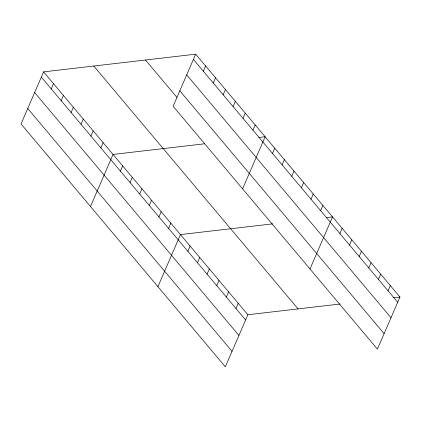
<?xml version="1.0" encoding="UTF-8"?>
<svg xmlns="http://www.w3.org/2000/svg" width="421" height="421" viewBox="0 0 421 421"><rect width="100%" height="100%" fill="white"/><g stroke="black" fill="none" stroke-linecap="round" stroke-linejoin="round"><path stroke-width="0.63" d="M195.665 54.172L173.126 106.26L377.411 349.13L399.95 297.047L195.665 54.172L43.589 71.87L21.05 123.953L225.335 366.828L247.874 314.74L340.068 304.015M51.251 88.889L53.514 83.663M61.171 100.687L63.434 95.462M71.096 112.486L73.354 107.26M81.016 124.279L83.279 119.054M90.941 136.078L93.199 130.852M100.861 147.876L103.124 142.651M90.504 206.532L113.044 154.444L204.595 143.793M120.417 171.121L122.674 165.895M130.047 182.572L132.305 177.346M139.677 194.018L141.935 188.792M203.327 71.196L205.59 65.971M149.308 205.469L151.565 200.243M213.252 82.995L215.51 77.769M158.938 216.92L161.196 211.695M223.172 94.788L225.435 89.562M168.568 228.371L170.831 223.141M233.097 106.587L235.355 101.361M157.917 286.68L180.462 234.592L272.655 223.867M243.017 118.38L245.28 113.154M187.829 251.269L190.092 246.043M252.942 130.178L255.2 124.953M197.46 262.72L199.722 257.494M242.585 188.834L265.125 136.751L258.852 137.478M207.09 274.166L209.353 268.94M272.492 153.428L274.755 148.197M216.72 285.617L218.983 280.391M282.123 164.874L284.385 159.648M226.351 297.068L228.614 291.842M291.753 176.325L294.016 171.1M235.981 308.519L238.244 303.294M301.383 187.777L303.646 182.551M311.014 199.222L313.277 193.997M320.644 210.674L322.907 205.448M309.998 268.982L332.537 216.899L326.264 217.631M339.905 233.576L342.168 228.35M349.535 245.022L351.798 239.796M359.166 256.473L361.428 251.248M368.796 267.924L371.059 262.699M378.426 279.37L380.689 274.145M388.057 290.822L390.32 285.596M393.677 297.779L399.95 297.047M193.407 59.398L397.687 302.273M186.714 74.864L390.998 317.734M179.82 90.794L384.105 333.669M145.482 60.014L176.904 97.367M93.772 66.029L298.057 308.903M43.589 71.87L247.874 314.74M41.326 77.096L245.611 319.965M34.638 92.557L238.917 335.432M27.744 108.492L232.024 351.361"/></g></svg>
